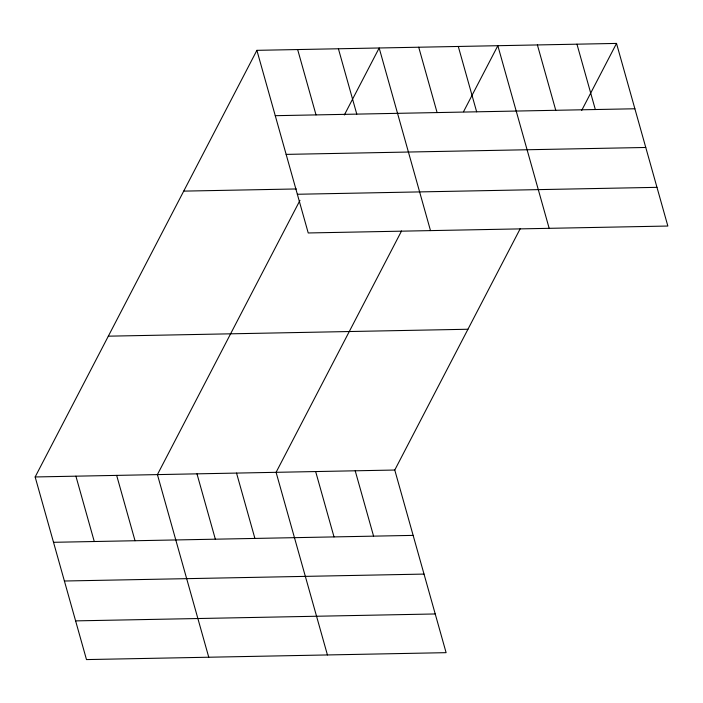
<?xml version="1.0" encoding="UTF-8"?>
<svg xmlns="http://www.w3.org/2000/svg" width="703" height="703" viewBox="0 0 703 703"><rect width="100%" height="100%" fill="white"/><g stroke="black" fill="none" stroke-linecap="round" stroke-linejoin="round"><path stroke-width="1.05" d="M520.22 228.686L394.77 470.035L446.106 652.665L86.487 659.581L35.15 476.959L256.894 50.335L616.513 43.419L667.85 226.041L308.23 232.965L256.894 50.335M299.961 200.373L157.419 474.604L208.756 657.226M344.347 114.976L379.172 47.989L430.5 230.61M401.545 230.971L276.094 472.319L327.431 654.95M463.523 111.724L497.838 45.704L549.175 228.326M581.697 110.415L616.513 43.419M275.268 115.687L634.888 108.772M286.147 154.388L645.767 147.472M183.72 191.119L296.341 188.958M297.351 194.265L656.971 187.341M108.324 336.175L467.943 329.25M35.15 476.959L394.77 470.035M53.516 542.303L413.136 535.387M64.395 581.012L424.014 574.087M75.608 620.881L435.227 613.965M576.961 44.184L595.327 109.527M537.4 44.939L555.765 110.292M458.286 46.46L476.652 111.812M418.724 47.224L437.099 112.577M338.415 48.771L356.781 114.123M297.659 49.553L316.025 114.905M355.208 470.799L373.583 536.152M315.656 471.564L334.022 536.907M236.533 473.084L254.908 538.436M196.981 473.84L215.346 539.192M116.663 475.386L135.029 540.739M75.906 476.168L94.272 541.521"/></g></svg>
